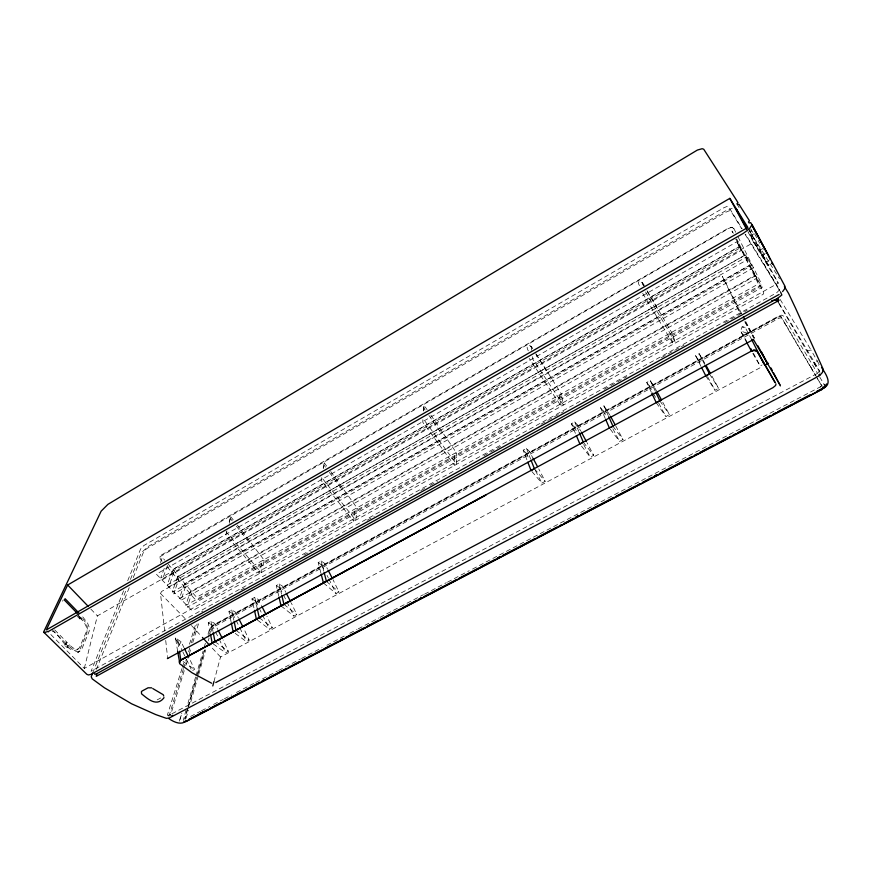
<?xml version="1.0" encoding="UTF-8"?>
<svg xmlns="http://www.w3.org/2000/svg" width="872" height="872" viewBox="0 0 872 872"><rect width="100%" height="100%" fill="white"/><g stroke="black" fill="none" stroke-linecap="round" stroke-linejoin="round"><path stroke-width="0.65" stroke-dasharray="4.36 3.27" d="M778.718 303.238L815.985 366.622L819.331 364.474M237.326 525.031L264.194 560.216L261.208 572.588L226.099 531.822M326.673 466.106L324.231 462.825L323.294 468.428M422.876 419.683L422.735 422.179L454.421 465.332L454.486 454.029L456.525 452.982L456.568 464.275L423.345 418.942M423.345 410.952L424.054 405.327L427.106 409.72M423.77 410.854L424.054 405.327M229.26 523.309L230.709 516.682L228.758 523.08M821.577 385.762L817.249 377.99M821.37 385.816L821.337 385.184M323.207 468.155L324.231 462.825M321.517 477.671L321.016 480.309L353.672 521.194L355.318 509.324L357.269 508.322L355.7 520.192L321.452 477.257M84.301 668.399L97.381 615.872L753.67 242.394L778.282 283.16L84.301 668.399L47.241 630.914M733.952 228.824L732.033 227.243L728.959 227.832L161.407 554.995C158.279 556.663 160.666 560.358 162.726 561.83M213.923 681.719L220.54 656.976L762.717 366.36M198.271 675.811L189.845 705.208M198.653 674.514L205.716 649.847M191.775 694.21L196.625 677.337M196.996 676.04L204.473 650.087M188.199 706.603L196.385 678.569M197.879 673.38L204.604 650.022M188.33 706.527L191.905 694.134M208.321 640.757L209.073 638.151M210.937 631.655L211.841 628.69L213.934 626.794L778.783 318.335L781.606 317.68M195.59 677.043L187.088 706.396M195.96 675.746L203.1 651.068M204.604 645.869L205.356 643.274M208.212 637.116L211.111 627.622L212.964 625.834L778.031 317.016L780.996 316.591L786.784 326.422M187.622 709.012L185.191 719.04M186.052 718.299L188.417 710.179M208.016 634.162L209.781 628.374L213.302 625.039L778.892 315.915L781.563 315.163L783.089 315.708L817.663 373.587M186.009 710.124L183.273 720.479M187.48 709.089L184.711 718.735A2.093 0.861 -44.1 0 0 185.082 719.171M168.95 716.413L177.812 687.267M194.467 632.625L197.094 623.971M226.96 530.906L225.804 534.71L259.289 573.525L262.341 561.165L264.194 560.216M179.959 719.52L181.474 714.517M177.725 687.561L183.262 669.38M183.567 668.399L186.379 659.156M188.625 651.787L189.791 647.961M191.35 642.849L194.554 632.331M184.21 670.677L170.367 715.716M185.758 665.576L188.864 655.373M189.257 654.098L191.186 647.722M192.745 642.62L198.86 622.63M177.605 651.253L175.523 637.955L181.104 641.825L184.003 647.689M182.008 668.486L167.402 714.942L170.062 716.163M182.401 667.211L184.363 660.823M189.475 644.212L195.731 623.981M179.425 721.111L181.812 713.361M54.663 629.867L67.1 642.424L65.193 643.503L64.484 645.084L67.199 647.602L69.106 646.512L69.695 644.877C71.962 647.602 77.881 652.136 79.919 646.741L86.71 630.892C88.846 625.933 84.955 621.158 81.696 617.812L82.382 616.417L87.625 623.186L89.195 627.284L89.249 631.077L81.903 648.833L77.717 652.779L79.657 650.218L86.557 634.075C88.868 626.881 82.851 620.515 78.12 615.894L81.249 619.044L78.175 615.97M67.199 647.602L67.787 645.956L69.695 644.877M167.511 565.492L162.29 579.815L741.756 250.21L735.401 239.419M164.285 568.304L160.731 577.962L740.284 247.833L735.804 240.214M751.653 339.535L745.146 327.338L742.105 326.869L740.59 331.011L746.345 341.715M160.47 562.604L162.377 557.317L164.699 560.162M164.666 631.066L160.502 593.472L161.625 591.467L718.07 276.86L719.814 276.544M129.22 587.673L96.411 669.325M133.252 577.613L143.542 552.031L146.594 548.728L725.689 212.278L729.384 210.719L730.845 211.1L741.582 228.617M92.617 673.119L126.843 588.273M130.408 579.455L141.275 552.761L148.207 546.482L725.232 211.024L732.186 208.266M123.606 590.813L91.08 671.277L776.636 292.796L779.655 289.787L745.582 234.328M127.694 580.763L140.654 548.924L143.727 545.621L723.444 207.961L727.15 206.392L728.611 206.773L742.105 228.682M210.839 628.025L212.953 625.922L778.642 316.776L780.822 316.689L815.702 375.81M64.484 645.084L66.392 643.994L67.1 642.424M62.588 601.211L63.242 599.805M77.314 616.384L79.832 618.88L82.382 616.417M181.104 641.825L179.381 644.681L182.313 650.795M756.656 277.732L755.163 275.28L190.281 591.75L185.758 605.451L760.875 285.046M184.363 583.989L179.425 598.486L755.675 275.65L749.615 265.306L184.363 583.989L749.669 265.404L757.114 277.972L180.951 600.307L185.66 586.18L184.548 583.989M177.539 576.893L172.198 592.11L751.795 265.568L745.462 254.842L177.539 576.893L745.527 254.94L753.245 267.911L173.735 593.93L178.836 579.095L177.725 576.904M740.797 249.152L739.227 246.591L172.787 569.514L167.195 585.058L745.604 257.447M159.936 556.728L729.177 228.202L731.368 227.483L733.188 228.05M818.067 372.726L819.527 370.829L779.165 303.445M820.116 387.168L820.977 386.438M821.141 386.449L470.411 570.179M816.999 373.641L171.806 713.863M201.683 611.741L202.773 611.087M79.832 618.88L81.696 617.812M748.786 231.996L751.501 230.448L753.441 234.099L750.716 235.647L750.16 234.753L752.874 233.216L753.441 234.099M172.972 569.525L739.293 246.689L747.064 259.812L168.732 586.889L174.095 571.727L172.787 569.514M78.24 648.986C68.299 656.289 58.904 632.287 52.178 631.175M762.837 248.52L760.003 250.122L760.667 251.18L763.512 249.566M769.126 260.586L766.314 262.156L761.943 253.785L763.839 252.727M761.943 253.785L762.662 254.973L765.507 253.381M754.792 243.081L768.047 265.306L770.859 263.747M240.89 590.017L244.465 588.044M304.034 555.126L311.173 551.18M367.167 520.235L374.317 516.289M420.773 490.62L425.536 487.982M430.31 485.344L437.45 481.399M483.916 455.729L500.593 446.508M541.098 424.13L563.726 411.617M604.231 389.239L626.87 376.726M661.412 357.64L684.051 345.127M724.556 322.749L747.184 310.236M210.239 633.018L208.245 622.837L210.991 621.333L214.708 623.447L217.706 629.333M231.069 621.671L228.955 611.49L231.734 609.964L235.396 612.133L238.427 618.052M253.905 607.806L251.943 598.89L254.755 597.342L258.363 599.565L261.415 605.528M278.68 595.74L276.282 585.537L279.149 583.968L282.692 586.267L285.776 592.252M320.831 572.773L318.193 562.571L321.125 560.958L324.558 563.367L327.567 569.154M526.895 459.784L523.189 450.192L526.47 448.382L529.326 451.358L533.086 458.367M575.411 433.34L571.4 423.759L574.768 421.906L577.471 425.024L580.676 430.932M605.277 418.538L600.557 407.78L603.98 405.894L609.822 415.039M651.231 392.019L646.73 382.459L650.24 380.541L656.496 390.798M701.012 366.404L695.584 355.689L699.181 353.705L705.339 364.191M208.245 622.837L211.972 624.941L214.708 623.447M228.955 611.49L232.628 613.648L235.396 612.133M251.943 598.89L255.55 601.102L258.363 599.565M276.282 585.537L279.836 587.826L282.692 586.267M318.193 562.571L321.637 564.958L324.558 563.367M523.189 450.192L526.056 453.157L529.326 451.358M571.4 423.759L574.114 426.866L577.471 425.024M600.557 407.78L603.184 410.974L606.596 409.099M646.73 382.459L649.204 385.795L652.703 383.887M695.584 355.689L697.894 359.166L701.48 357.204M192.734 670.415L194.587 669.413L189.235 658.24M213.269 643.939L225.597 652.779L228.355 651.297L223.101 639.928M235.211 633.366L246.395 641.618L249.185 640.124L243.866 628.701M257.436 620.036L269.47 629.235L272.304 627.72L266.919 616.242M281.067 605.942L293.929 616.123L296.796 614.575L291.335 603.043M323.468 582.976L336.014 593.538L338.946 591.968L332.973 579.575M531.898 471.534L541.872 483.099L545.174 481.322L538.733 468.863M581.515 446.115L590.279 457.124L593.668 455.304L587.063 442.725M610.247 429.133L619.556 441.417L623 439.575L615.643 425.732M656.3 402.755L665.925 416.543L669.456 414.647L662.186 401.164M705.84 375.93L714.975 390.231L718.593 388.291L711.138 374.677M157.167 699.867L160.71 697.971M752.808 353.498L760.144 366L762.041 364.987M190.63 716.413L200.277 711.367M201.487 710.735L209.869 706.451M213.542 704.434L223.188 699.388M224.398 698.755L231.636 694.973M236.454 692.444L254.548 682.983M255.703 682.471L277.46 671.004M278.626 670.492L300.371 659.014M301.538 658.502L322.073 647.667M326.869 645.258L344.985 635.677M349.792 633.268L357.03 629.486M358.228 628.854L378.753 618.019M379.963 617.387L423.367 594.682M424.577 594.148L446.29 582.692M447.489 582.169L469.201 570.713M170.607 714.506L167.86 715.367M807.189 350.86L811.025 349.999L819.506 365.008M815.985 366.622L813.859 362.022L817.369 360.932M79.951 651.417L75.461 651.362L69.106 646.512M742.813 334.597L748.59 333.682L740.59 331.011L746.813 341.606M190.281 591.75L191.568 593.941L187.273 607.25L762.302 287.357L755.163 275.28M532.509 356.703L532.836 359.253L563.345 404.946L561.492 394.144L559.519 395.79L561.208 406.265L529.173 358.381M742.105 326.869L745.146 327.338M644.332 286.103C643.841 281.242 634.129 278.724 640.462 286.986M532.52 348.484C530.874 344.2 524.486 344.178 528.269 350.827M183.109 661.543L194.587 669.413M215.013 641.705L228.355 651.297M235.996 630.336L249.185 640.124M259.278 617.736L272.304 627.72M283.956 604.372L296.796 614.575M220.54 656.976L210.632 646.381M326.433 581.373L338.946 591.968M780.157 299.434L811.331 350.446M65.193 643.503L67.787 645.956M77.946 614.956L80.529 617.496M160.502 593.472L185.998 619.512M52.004 629.508L66.392 643.994M90.873 609.125L97.381 615.872M645.618 291.989L675.604 342.696L671.865 332.821L669.707 334.368L673.337 344.091L642.719 293.395M191.469 625.475L201.508 636.429M168.252 564.151L195.601 596.208L197.541 596.764L757.103 284.686L758.051 283.215L736.153 239.397M167.184 566.833L194.576 598.835L197.007 599.871L198.696 599.38L758.825 287.52L761.016 285.111L760.493 281.809L738.203 237.108M534.394 468.765L545.174 481.322M583.335 442.257L593.668 455.304M230.709 516.682L233.195 519.821M230.568 518.786L232.235 520.889M236.388 526.154L248.03 540.902M766.314 262.156L756.613 246.329M612.951 426.223L623 439.575M330.739 471.567L357.269 508.322M175.283 638.718L179.381 644.681L177.365 639.765L179.196 649.934M323.926 465.059L325.496 467.174M329.398 472.428L341.115 488.222M659.853 400.826L669.456 414.647M430.91 415.203L456.525 452.982M423.574 407.736L425.1 409.938M428.926 415.464L440.415 432.032M536.073 354.01L561.492 394.144M530.754 346.064L532.182 348.277M535.757 353.836L547.18 371.603M709.492 373.957L718.593 388.291M749.942 231.636L779.481 278.746M738.639 242.274L737.974 241.37L736.916 241.751L156.35 574.147L191.306 609.888L193.224 610.302L762.804 294.529L763.763 293.679L763.469 292.425L736.655 238.906M751.501 230.448L750.912 229.489L752.874 233.216M745.08 234.306L779.971 291.106M733.788 228.54L735.815 232.312M819.702 377.009L824.552 385.097M817.053 378.088L822.198 386.296L821.533 385.086M763.414 263.257L780.68 292.262M813.859 362.022L820.585 373.401M641.716 282.212L643.798 285.722M647.264 291.564L657.662 309.091M531.092 346.26L531.702 350.315M733.33 233.293L732 231.047L733.188 233.434M810.502 366.578L817.228 378.045M647.089 290.757L671.865 332.821M786.173 325.3L811.156 367.755M753.473 353.302L760.144 366M741.527 313.397L722.321 276.359L740.415 313.408M745.037 321.539L754.28 337.802M756.427 246.144L750.16 234.753M697.894 359.166L701.11 364.987M707.541 376.628L714.975 390.231M649.204 385.795L652.986 392.705M653.619 393.85L655.515 397.305M658.665 403.06L665.925 416.543M748.514 228.595L778.282 283.16M748.427 228.856L760.667 251.18M750.716 235.647L752.318 238.59M736.459 306.443L740.339 313.582M744.873 321.91L753.288 337.388M603.184 410.974L606.411 416.903M612.863 428.773L619.556 441.417M747.871 231.68L753.67 242.394M574.114 426.866L577.308 432.763M583.684 444.546L590.279 457.124M737.516 204.68L739.118 207.656M762.662 254.973L768.047 265.306M526.056 453.157L529.184 458.988M535.441 470.64L541.872 483.099M754.64 233.838L759.697 243.299M321.637 564.958L324.635 570.746M327.044 575.378L328.243 577.689M328.842 578.855L336.014 593.538M745.854 321.768L754.531 338.489M279.836 587.826L282.92 593.81M283.542 595.009L293.929 616.123M255.55 601.102L258.603 607.054M259.213 608.242L269.47 629.235M232.628 613.648L239.277 626.663M239.876 627.84L246.395 641.618M699.181 353.705L704.641 364.431M211.972 624.941L214.959 630.827M215.558 632.004L218.556 637.89M219.155 639.067L225.597 652.779M182.902 652.016L185.834 658.131M186.412 659.363L191.11 669.14M650.24 380.541L655.33 391.277M603.98 405.894L608.198 415.464M574.768 421.906L578.801 431.487M526.47 448.382L530.667 459.173M642.261 282.615L643.514 286.136M824.018 384.127L824.182 384.716M321.125 560.958L323.774 571.16M279.149 583.968L281.547 594.17M254.755 597.342L257.305 608.809M231.734 609.964L233.86 620.156M210.991 621.333L213.008 631.513M165.713 640.462L167.489 656.572M175.523 637.955L175.675 639.688"/><path stroke-width="1.31" d="M163.773 696.074L163.184 694.679L152.807 688.575M167.642 657.924L167.446 658.6L752.307 340.135M824.77 385.849L823.757 387.996M775.982 383.942L775.6 385.489L772.952 387.669L215.776 682.536M94.59 673.827L94.939 674.35L96.977 673.598L777.584 298.344L781.846 294.998L780.68 292.262M212.79 685.959L213.923 681.719M96.977 673.598L96.247 676.334L779.099 300.339L777.584 298.344M92.617 673.119L91.222 676.748L92.181 678.841L104.433 687.79L131.596 703.791L155.739 714.582L166.367 718.332L169.233 718.027L785.258 394.275L819.669 375.527M163.958 697.513L163.729 698.101C156.491 707.05 147.88 698.93 141.569 693.85L141.417 691.659L142.114 691.006L148.066 687.801L151.728 687.855M179.806 662.524L179.894 660.922L181.016 660.104L485.9 495.024L180.809 660.039L179.501 661.009L179.392 662.862M179.632 660.9L179.534 662.655M67.667 585.014L46.292 629.944L747.871 227.418L729.82 198.369L67.667 585.014L88.094 606.225M826.002 385.01L826.558 383.909M826.013 385.489L826.471 384.585M825.937 385.62L822.067 389.424L186.15 721.526L184.33 721.558M819.756 375.451L822.427 372.442L823.233 369.336L795.678 308.459L788.571 293.406L784.386 286.583M782.609 291.586L784.855 288.545L785.007 286.299L751.991 224.704L750.683 222.643L749.113 222.981L748.449 221.968L749.484 220.801L739.009 204.342L737.516 204.68L736.971 203.765L737.974 202.664L736.241 199.808L703.737 149.243L702.145 148.72L697.371 150.06L107.888 504.376L101.141 511.177L43.6 632.047L86.829 674.318L88.41 674.961L91.037 674.361L779.11 294.464M825.097 386.154L822.405 388.411C833.578 384.639 825.621 373.663 821.533 367.417M818.884 374.884L819.702 374.208M820.879 389.762L824.956 387.07L816.508 391.484M768.505 363.243L765.115 365.074M180.711 660.126L751.424 351.067M610.629 427.487L612.951 426.223L608.732 416.663M200.451 713.187L202.86 711.923M262.025 681.01L264.434 679.757M340.494 640.015L342.914 638.751M418.974 599.01L421.394 597.745M497.454 558.004L499.863 556.75M575.934 517.009L578.343 515.744M654.403 476.003L656.823 474.739M183.839 722.016L186.259 720.752M188.668 719.498L207.994 709.405M210.403 708.14L221.27 702.461M223.69 701.197L243.005 691.115M245.414 689.85L259.911 682.275M262.319 681.021L264.739 679.757M267.148 678.492L286.463 668.399M288.883 667.135L299.75 661.467M302.159 660.202L321.485 650.109M323.894 648.844L338.391 641.28M340.799 640.015L343.219 638.751M345.628 637.497L364.943 627.404M367.363 626.14L378.23 620.461M380.639 619.196L399.965 609.103M402.373 607.849L416.86 600.274M419.279 599.01L421.699 597.756M424.108 596.492L456.71 579.455M459.119 578.201L478.445 568.108M480.853 566.844L495.34 559.279M497.759 558.015L500.179 556.75M502.588 555.486L535.19 538.46M537.599 537.196L556.925 527.102M559.334 525.849L561.753 524.584M564.162 523.32L573.82 518.273M576.239 517.009L578.648 515.755M581.068 514.491L613.67 497.454M616.079 496.201L635.405 486.107M637.813 484.843L640.233 483.579M642.642 482.314L652.3 477.267M654.719 476.014L657.128 474.75M659.548 473.485L692.15 456.459M694.559 455.195L696.979 453.93M699.388 452.677L713.885 445.102M716.293 443.837L730.78 436.273M733.199 435.008L735.608 433.744M738.028 432.49L753.724 424.283M756.133 423.029L770.63 415.454M773.039 414.189L775.459 412.936M777.868 411.671L792.354 404.107M794.774 402.842L810.47 394.635M822.536 388.858L184.352 722.212C179.327 724.904 172.678 721.308 168.688 718.474M171.664 715.847L172.841 715.302M751.402 351.045L755.163 350.108L757.648 351.928L775.328 382.71M771.655 300.731L775.175 299.957L777.388 301.003M753.092 339.677L753.484 339.491M753.375 350.228L756.307 350.642L757.376 351.874L775.034 382.601M43.982 632.56L48.701 631.328L743.162 233.467L749.451 228.802L751.991 224.704L768.832 256.346M180.809 660.039L179.425 651.21M211.645 683.234L192.058 672.781L179.523 663.603M756.024 350.827L753.364 350.446L751.468 351.22L746.345 341.715M772.014 263.54L772.57 263.976L771.96 262.995M78.894 612.94L65.106 598.704L64.452 600.11L77.336 613.408M202.424 637.421L209.716 645.389M780.386 385.904L773.431 372.682M736.916 210.217L736.36 209.302L746.955 228.747M776.483 298.965L778.489 302.333M779.884 384.694L753.245 339.164M750.814 348.626L752.144 350.958M705.993 365.357L710.495 373.51M657.128 391.942L661.554 400.008M757.823 345.726L767.534 363.58L761.343 351.634M610.476 416.227L615 424.544M752.307 226.055L767.251 253.741M729.82 198.369L746.585 229.303M581.308 432.109L586.42 441.548M533.086 458.367L537.479 466.531M770.968 367.962L772.2 370.317M751.653 339.535L763.937 363.973M328.166 570.31L332.374 578.419M743.38 316.983L744.623 319.37M286.398 593.451L290.714 601.844M262.025 606.716L265.698 613.855M239.026 619.229L242.656 626.336M705.252 365.619L709.492 373.957L705.84 375.93L701.611 367.592M218.305 630.511L221.902 637.574M768.984 257.022L769.409 257.883M184.581 648.866L188.657 657.074M655.897 392.476L659.853 400.826L656.3 402.755L651.798 393.207M605.8 419.737L609.474 428.108M579.302 432.686L583.335 442.257L579.924 444.11L576.414 435.728M531.135 460.372L534.394 468.765L531.059 470.564L527.822 462.182M769.649 258.374L769.922 259.169M324.112 572.446L326.433 581.373M321.158 574.048L323.468 582.976M281.852 595.445L283.956 604.372M278.975 597.015L281.067 605.942M257.305 608.809L259.278 617.736M254.471 610.356L256.433 619.273M234.132 621.42L235.996 630.336M231.331 622.946L233.184 631.862M213.259 632.789L215.013 641.705M210.49 634.293L212.234 643.209M177.605 651.253L179.523 661.706"/></g></svg>
